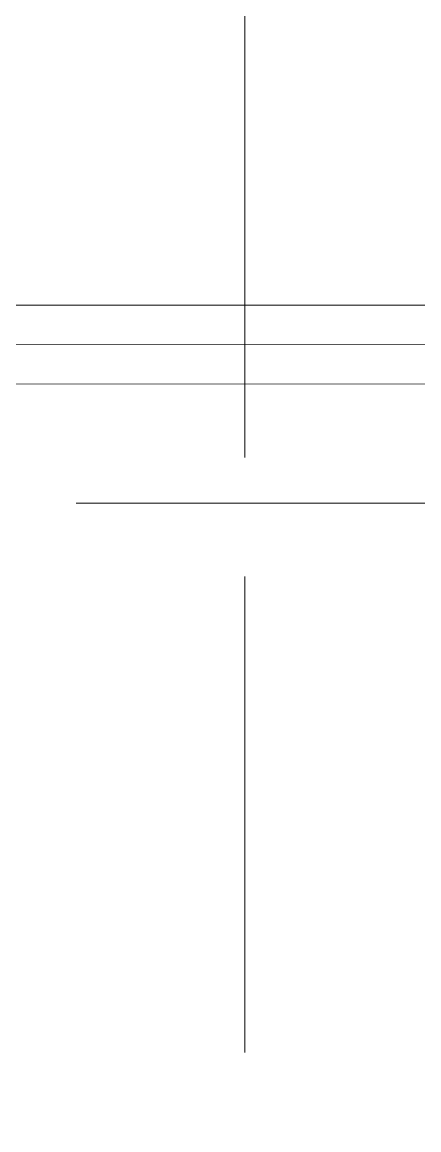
# Model space of a CAD drawing. Header units: metres. Extents: x 14 to 155, y 0 to 125.
# Drawn here: x 58.59 to 59.09, y 111.347 to 112.744 of the extents above; entities that cross this region are included whole.
import ezdxf

# ---------------------------------------------------------------- set-up
doc = ezdxf.new("R2010")
doc.units = ezdxf.units.M
doc.layers.add('PDF_Geometry', color=7, linetype='Continuous', true_color=0xc0c0c0)

msp = doc.modelspace()

# ---------------------------------------------------------------- linework, layer by layer
at = {"layer": 'PDF_Geometry', "color": 0, "lineweight": 0}
for points in [[(58.8705, 112.7954), (58.8705, 112.1953)], [(58.6577, 112.1377), (59.2578, 112.1377)], [(58.8705, 112.0449), (58.8705, 111.4448)]]:
    msp.add_lwpolyline(points, dxfattribs=at)
at = {"layer": 'PDF_Geometry', "color": 0, "lineweight": 5}
msp.add_lwpolyline([(54.7995, 106.2418), (52.0436, 106.2417), (52.0434, 112.3871), (60.0708, 112.3874), (60.0709, 111.1887), (59.8964, 111.1887)], dxfattribs=at)
at = {"layer": 'PDF_Geometry', "color": 0, "lineweight": 0}
msp.add_lwpolyline([(52.1938, 112.3374), (59.9219, 112.3377), (59.9219, 112.2881), (52.1938, 112.2878)], close=True, dxfattribs=at)

doc.saveas('drawing.dxf')
